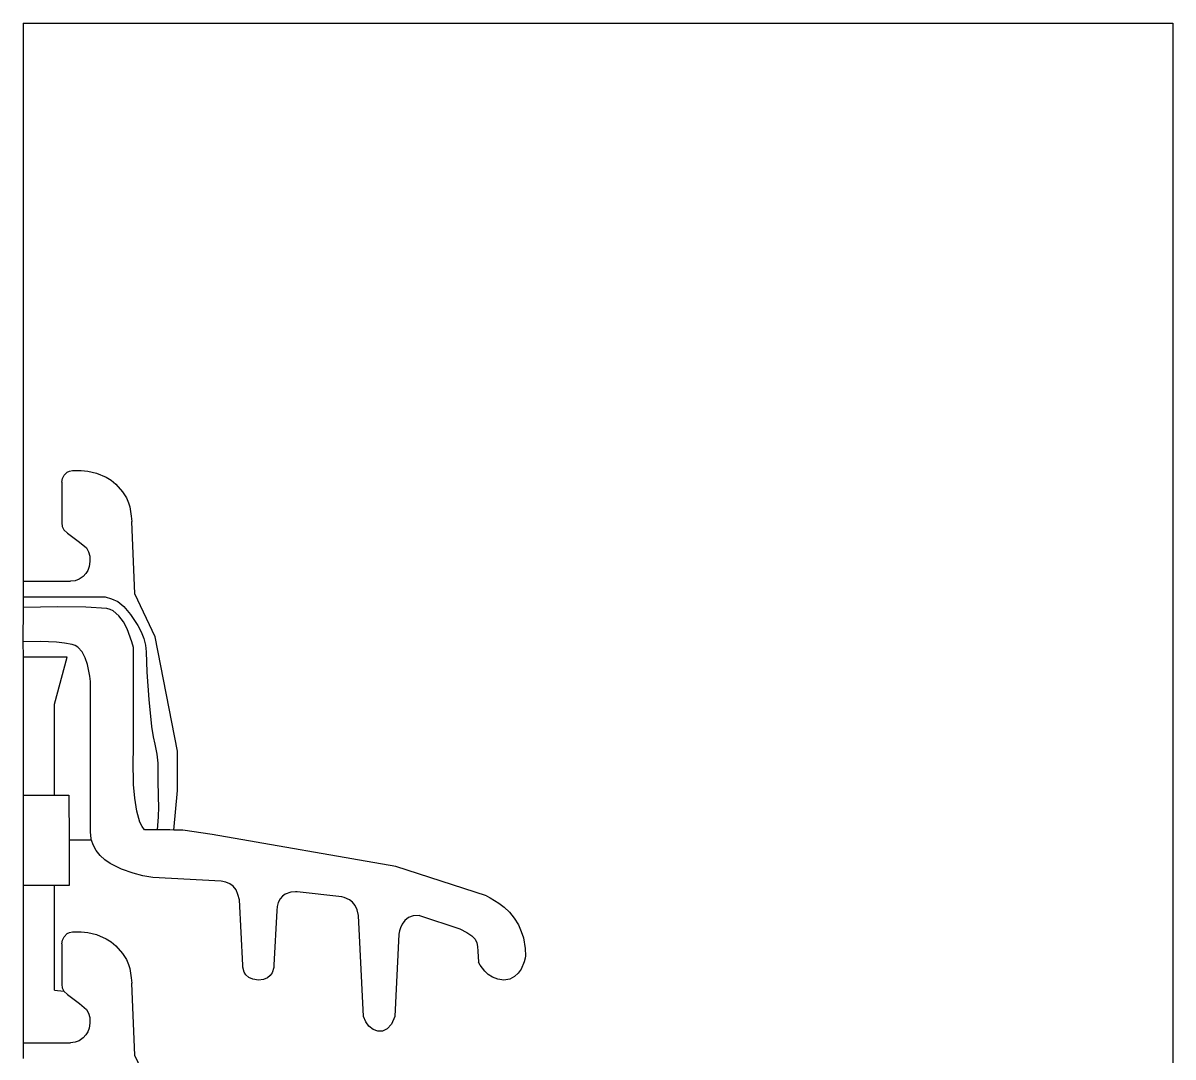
# Model space of a CAD drawing. Extents: x 0 to 292, y 0 to 607.
# Drawn here: x 0.3 to 292, y 344.8 to 607.1 of the extents above; entities that cross this region are included whole.
import ezdxf

# ---------------------------------------------------------------- set-up
doc = ezdxf.new("R2010")
doc.units = 0
for name, color, linetype in [('default', 7, 'CONTINUOUS'), ('layer16', 7, 'CONTINUOUS'), ('layer238', 7, 'CONTINUOUS'), ('layer239', 7, 'CONTINUOUS'), ('layer240', 7, 'CONTINUOUS')]:
    doc.layers.add(name, color=color, linetype=linetype)

msp = doc.modelspace()

# ---------------------------------------------------------------- linework, layer by layer
at = {"layer": 'default'}
for p, q in [((0.264587, 607.123), (292.036, 607.123)), ((292.036, 607.123), (292.036, 0.264681)), ((10.7274, 492.387), (11.5041, 493.206)), ((11.5041, 493.206), (12.0413, 493.474)), ((12.0413, 493.474), (12.8005, 493.632)), ((12.8005, 493.632), (15.0121, 493.639)), ((15.0121, 493.639), (16.6907, 493.458)), ((16.6907, 493.458), (18.8793, 492.956)), ((10.075, 490.642), (10.2976, 491.552)), ((10.075, 490.642), (10.075, 480.342)), ((10.2976, 491.552), (10.7274, 492.387)), ((18.8793, 492.956), (21.3376, 491.911)), ((21.3376, 491.911), (22.5929, 491.114)), ((22.5929, 491.114), (23.8256, 490.099)), ((23.8256, 490.099), (25.5241, 488.184)), ((25.5241, 488.184), (26.5232, 486.646)), ((26.5232, 486.646), (27.0493, 485.4)), ((27.0493, 485.4), (27.3289, 484.363)), ((27.3289, 484.363), (27.7136, 482.015)), ((27.7136, 482.015), (27.8665, 480.627)), ((10.075, 480.342), (10.1932, 479.433)), ((10.1932, 479.433), (10.6223, 478.585)), ((10.6223, 478.585), (11.5483, 477.733)), ((28.6305, 462.293), (27.8665, 480.627)), ((11.5483, 477.733), (14.5847, 475.446)), ((14.5847, 475.446), (16.3841, 473.95)), ((16.3841, 473.95), (16.8819, 472.994)), ((16.8819, 472.994), (17.1845, 471.907)), ((17.2388, 470.509), (17.0422, 469.212)), ((17.1845, 471.907), (17.2388, 470.509)), ((16.2298, 467.5), (15.5584, 466.744)), ((16.7151, 468.266), (16.2298, 467.5)), ((17.0422, 469.212), (16.7151, 468.266)), ((0.264587, 465.496), (12.2905, 465.496)), ((13.4756, 465.652), (12.2905, 465.496)), ((14.5429, 466.023), (13.4756, 465.652)), ((15.5584, 466.744), (14.5429, 466.023)), ((0.264587, 461.532), (21.1139, 461.532)), ((21.1139, 461.532), (22.7555, 461.085)), ((22.7555, 461.085), (24.2916, 460.345)), ((33.8345, 451.374), (28.6305, 462.293)), ((24.2916, 460.345), (25.8461, 459.097)), ((25.8461, 459.097), (27.5508, 457.074)), ((27.5508, 457.074), (29.4175, 454.286)), ((29.4175, 454.286), (30.2477, 452.694)), ((30.2477, 452.694), (30.9219, 451.02)), ((30.9219, 451.02), (31.3745, 449.299)), ((39.4839, 422.439), (33.8345, 451.374)), ((31.3745, 449.299), (31.5399, 447.567)), ((31.5399, 447.567), (31.7247, 442.468)), ((31.7247, 442.468), (32.2106, 435.471)), ((32.2106, 435.471), (32.895, 428.68)), ((32.895, 428.68), (33.2795, 426.018)), ((33.2795, 426.018), (33.6752, 424.196)), ((33.6752, 424.196), (34.2469, 421.685)), ((34.2469, 421.685), (34.4699, 419.379)), ((39.4839, 412.424), (39.4839, 422.439)), ((34.4699, 419.379), (34.4423, 415.188)), ((34.4423, 415.188), (34.5575, 410.722)), ((38.5074, 402.38), (39.4839, 412.424)), ((34.5575, 410.722), (34.608, 408.26)), ((34.5321, 405.751), (34.3061, 402.408)), ((34.608, 408.26), (34.5321, 405.751)), ((37.5046, 402.408), (34.3061, 402.408)), ((38.5074, 402.38), (37.5046, 402.408)), ((8.28683, 361.812), (10.6223, 361.496))]:
    msp.add_line(p, q, dxfattribs=at)
at = {"layer": 'layer16'}
for p, q in [((0.264587, 607.123), (0.264587, 465.496)), ((0.264587, 465.496), (0.264587, 461.532)), ((0.264587, 461.532), (0.26461, 458.866)), ((0.26461, 458.866), (0.26454, 450.12)), ((0.26454, 450.12), (0.264587, 446.229)), ((0.264587, 446.229), (0.264587, 411.242)), ((0.264587, 411.242), (0.264587, 388.337)), ((0.264587, 388.337), (0.264587, 348.407)), ((0.264587, 348.407), (0.264587, 344.443))]:
    msp.add_line(p, q, dxfattribs=at)
at = {"layer": 'layer238'}
msp.add_line((33.8345, 334.285), (28.6305, 345.204), dxfattribs=at)
at = {"layer": 'layer239'}
msp.add_line((28.6305, 345.204), (27.8665, 363.538), dxfattribs=at)
at = {"layer": 'layer240'}
msp.add_line((10.075, 373.553), (10.075, 363.253), dxfattribs=at)
at = {"layer": 'layer347'}
msp.add_line((0.264587, 348.407), (12.2905, 348.407), dxfattribs=at)
at = {"layer": 'layer348'}
msp.add_line((23.8256, 373.01), (25.5241, 371.095), dxfattribs=at)
at = {"layer": 'layer349'}
msp.add_line((25.5241, 371.095), (26.5232, 369.557), dxfattribs=at)
at = {"layer": 'layer350'}
msp.add_line((26.5232, 369.557), (27.0493, 368.311), dxfattribs=at)
at = {"layer": 'layer351'}
msp.add_line((27.0493, 368.311), (27.3289, 367.274), dxfattribs=at)
at = {"layer": 'layer352'}
msp.add_line((27.3289, 367.274), (27.7136, 364.926), dxfattribs=at)
at = {"layer": 'layer353'}
msp.add_line((27.7136, 364.926), (27.8665, 363.538), dxfattribs=at)
at = {"layer": 'layer354'}
msp.add_line((10.075, 373.553), (10.2976, 374.463), dxfattribs=at)
at = {"layer": 'layer355'}
msp.add_line((10.2976, 374.463), (10.7274, 375.298), dxfattribs=at)
at = {"layer": 'layer356'}
msp.add_line((10.7274, 375.298), (11.5041, 376.117), dxfattribs=at)
at = {"layer": 'layer357'}
msp.add_line((11.5041, 376.117), (12.0413, 376.385), dxfattribs=at)
at = {"layer": 'layer358'}
msp.add_line((12.0413, 376.385), (12.8005, 376.543), dxfattribs=at)
at = {"layer": 'layer359'}
msp.add_line((12.8005, 376.543), (15.0121, 376.55), dxfattribs=at)
at = {"layer": 'layer360'}
msp.add_line((15.0121, 376.55), (16.6907, 376.369), dxfattribs=at)
at = {"layer": 'layer361'}
msp.add_line((16.6907, 376.369), (18.8793, 375.867), dxfattribs=at)
at = {"layer": 'layer362'}
msp.add_line((18.8793, 375.867), (21.3376, 374.822), dxfattribs=at)
at = {"layer": 'layer363'}
msp.add_line((21.3376, 374.822), (22.5929, 374.025), dxfattribs=at)
at = {"layer": 'layer364'}
msp.add_line((22.5929, 374.025), (23.8256, 373.01), dxfattribs=at)
at = {"layer": 'layer365'}
msp.add_line((10.075, 363.253), (10.1932, 362.344), dxfattribs=at)
at = {"layer": 'layer366'}
msp.add_line((10.1932, 362.344), (10.6223, 361.496), dxfattribs=at)
at = {"layer": 'layer367'}
msp.add_line((10.6223, 361.496), (11.5483, 360.644), dxfattribs=at)
at = {"layer": 'layer368'}
msp.add_line((11.5483, 360.644), (14.5847, 358.357), dxfattribs=at)
at = {"layer": 'layer369'}
msp.add_line((14.5847, 358.357), (16.3841, 356.861), dxfattribs=at)
at = {"layer": 'layer370'}
msp.add_line((16.3841, 356.861), (16.8819, 355.905), dxfattribs=at)
at = {"layer": 'layer371'}
msp.add_line((16.8819, 355.905), (17.1845, 354.818), dxfattribs=at)
at = {"layer": 'layer372'}
msp.add_line((17.1845, 354.818), (17.2388, 353.42), dxfattribs=at)
at = {"layer": 'layer373'}
msp.add_line((17.2388, 353.42), (17.0422, 352.123), dxfattribs=at)
at = {"layer": 'layer374'}
msp.add_line((17.0422, 352.123), (16.7151, 351.177), dxfattribs=at)
at = {"layer": 'layer375'}
msp.add_line((16.7151, 351.177), (16.2298, 350.411), dxfattribs=at)
at = {"layer": 'layer376'}
msp.add_line((16.2298, 350.411), (15.5584, 349.655), dxfattribs=at)
at = {"layer": 'layer377'}
msp.add_line((15.5584, 349.655), (14.5429, 348.934), dxfattribs=at)
at = {"layer": 'layer378'}
msp.add_line((14.5429, 348.934), (13.4756, 348.563), dxfattribs=at)
at = {"layer": 'layer379'}
msp.add_line((13.4756, 348.563), (12.2905, 348.407), dxfattribs=at)
at = {"layer": 'layer456'}
msp.add_line((117.859, 385.705), (94.8866, 393.169), dxfattribs=at)
at = {"layer": 'layer457'}
msp.add_line((94.8866, 393.169), (48.2334, 401.246), dxfattribs=at)
at = {"layer": 'layer458'}
msp.add_line((48.2334, 401.246), (40.7997, 402.351), dxfattribs=at)
at = {"layer": 'layer459'}
msp.add_line((100.854, 380.749), (111.077, 377.376), dxfattribs=at)
at = {"layer": 'layer460'}
msp.add_line((95.6587, 376.009), (94.5788, 355.124), dxfattribs=at)
at = {"layer": 'layer461'}
msp.add_line((86.684, 355.124), (85.3572, 380.737), dxfattribs=at)
at = {"layer": 'layer462'}
msp.add_line((81.1848, 385.42), (69.8486, 386.753), dxfattribs=at)
at = {"layer": 'layer463'}
msp.add_line((64.6641, 382.025), (63.9443, 368.147), dxfattribs=at)
at = {"layer": 'layer464'}
msp.add_line((56.0383, 368.147), (55.1836, 384.725), dxfattribs=at)
at = {"layer": 'layer465'}
msp.add_line((50.5051, 389.465), (33.1747, 390.376), dxfattribs=at)
at = {"layer": 'layer466'}
msp.add_line((94.5788, 355.124), (93.7196, 353.193), dxfattribs=at)
at = {"layer": 'layer467'}
msp.add_line((93.7196, 353.193), (92.6578, 351.981), dxfattribs=at)
at = {"layer": 'layer468'}
msp.add_line((92.6578, 351.981), (91.4764, 351.405), dxfattribs=at)
at = {"layer": 'layer469'}
msp.add_line((91.4764, 351.405), (90.2585, 351.382), dxfattribs=at)
at = {"layer": 'layer470'}
msp.add_line((90.2585, 351.382), (89.0873, 351.826), dxfattribs=at)
at = {"layer": 'layer471'}
msp.add_line((89.0873, 351.826), (88.0457, 352.654), dxfattribs=at)
at = {"layer": 'layer472'}
msp.add_line((88.0457, 352.654), (87.2169, 353.781), dxfattribs=at)
at = {"layer": 'layer473'}
msp.add_line((87.2169, 353.781), (86.684, 355.124), dxfattribs=at)
at = {"layer": 'layer474'}
msp.add_line((100.854, 380.749), (99.2631, 380.671), dxfattribs=at)
at = {"layer": 'layer475'}
msp.add_line((99.2631, 380.671), (98.0327, 380.193), dxfattribs=at)
at = {"layer": 'layer476'}
msp.add_line((98.0327, 380.193), (97.1169, 379.441), dxfattribs=at)
at = {"layer": 'layer477'}
msp.add_line((97.1169, 379.441), (96.4701, 378.543), dxfattribs=at)
at = {"layer": 'layer478'}
msp.add_line((96.4701, 378.543), (96.0466, 377.624), dxfattribs=at)
at = {"layer": 'layer479'}
msp.add_line((96.0466, 377.624), (95.8006, 376.811), dxfattribs=at)
at = {"layer": 'layer480'}
msp.add_line((95.8006, 376.811), (95.6587, 376.009), dxfattribs=at)
at = {"layer": 'layer481'}
msp.add_line((85.3572, 380.737), (85.0539, 382.157), dxfattribs=at)
at = {"layer": 'layer482'}
msp.add_line((85.0539, 382.157), (84.5231, 383.26), dxfattribs=at)
at = {"layer": 'layer483'}
msp.add_line((84.5231, 383.26), (83.8472, 384.084), dxfattribs=at)
at = {"layer": 'layer484'}
msp.add_line((83.8472, 384.084), (83.109, 384.67), dxfattribs=at)
at = {"layer": 'layer485'}
msp.add_line((83.109, 384.67), (81.776, 385.285), dxfattribs=at)
at = {"layer": 'layer486'}
msp.add_line((81.776, 385.285), (81.1848, 385.42), dxfattribs=at)
at = {"layer": 'layer487'}
msp.add_line((40.7997, 402.351), (38.5074, 402.38), dxfattribs=at)
at = {"layer": 'layer488'}
msp.add_line((34.3061, 402.408), (31.1081, 402.408), dxfattribs=at)
at = {"layer": 'layer489'}
msp.add_line((117.859, 385.705), (118.791, 385.232), dxfattribs=at)
at = {"layer": 'layer490'}
msp.add_line((118.791, 385.232), (121.019, 383.835), dxfattribs=at)
at = {"layer": 'layer491'}
msp.add_line((121.019, 383.835), (122.352, 382.799), dxfattribs=at)
at = {"layer": 'layer492'}
msp.add_line((122.352, 382.799), (123.688, 381.544), dxfattribs=at)
at = {"layer": 'layer493'}
msp.add_line((123.688, 381.544), (124.921, 380.074), dxfattribs=at)
at = {"layer": 'layer494'}
msp.add_line((124.921, 380.074), (125.944, 378.391), dxfattribs=at)
at = {"layer": 'layer495'}
msp.add_line((125.944, 378.391), (126.695, 376.656), dxfattribs=at)
at = {"layer": 'layer496'}
msp.add_line((126.695, 376.656), (127.21, 375.047), dxfattribs=at)
at = {"layer": 'layer497'}
msp.add_line((127.21, 375.047), (127.699, 372.337), dxfattribs=at)
at = {"layer": 'layer498'}
msp.add_line((127.699, 372.337), (127.747, 370.52), dxfattribs=at)
at = {"layer": 'layer499'}
msp.add_line((127.747, 370.52), (127.688, 369.856), dxfattribs=at)
at = {"layer": 'layer500'}
msp.add_line((111.077, 377.376), (112.906, 376.43), dxfattribs=at)
at = {"layer": 'layer501'}
msp.add_line((112.906, 376.43), (114.161, 375.55), dxfattribs=at)
at = {"layer": 'layer502'}
msp.add_line((114.161, 375.55), (114.952, 374.688), dxfattribs=at)
at = {"layer": 'layer503'}
msp.add_line((114.952, 374.688), (115.391, 373.792), dxfattribs=at)
at = {"layer": 'layer504'}
msp.add_line((115.391, 373.792), (115.588, 372.812), dxfattribs=at)
at = {"layer": 'layer505'}
msp.add_line((115.588, 372.812), (115.656, 371.697), dxfattribs=at)
at = {"layer": 'layer506'}
msp.add_line((115.656, 371.697), (115.845, 368.859), dxfattribs=at)
at = {"layer": 'layer507'}
msp.add_line((127.688, 369.856), (127.459, 368.996), dxfattribs=at)
at = {"layer": 'layer508'}
msp.add_line((127.459, 368.996), (126.625, 367.104), dxfattribs=at)
at = {"layer": 'layer509'}
msp.add_line((126.625, 367.104), (125.913, 366.094), dxfattribs=at)
at = {"layer": 'layer510'}
msp.add_line((125.913, 366.094), (124.967, 365.213), dxfattribs=at)
at = {"layer": 'layer511'}
msp.add_line((124.967, 365.213), (123.761, 364.589), dxfattribs=at)
at = {"layer": 'layer512'}
msp.add_line((123.761, 364.589), (122.267, 364.353), dxfattribs=at)
at = {"layer": 'layer513'}
msp.add_line((122.267, 364.353), (120.73, 364.546), dxfattribs=at)
at = {"layer": 'layer514'}
msp.add_line((120.73, 364.546), (119.411, 365.057), dxfattribs=at)
at = {"layer": 'layer515'}
msp.add_line((119.411, 365.057), (118.305, 365.779), dxfattribs=at)
at = {"layer": 'layer516'}
msp.add_line((118.305, 365.779), (117.409, 366.606), dxfattribs=at)
at = {"layer": 'layer517'}
msp.add_line((117.409, 366.606), (116.231, 368.155), dxfattribs=at)
at = {"layer": 'layer518'}
msp.add_line((116.231, 368.155), (115.845, 368.859), dxfattribs=at)
at = {"layer": 'layer519'}
msp.add_line((63.9443, 368.147), (63.8793, 367.532), dxfattribs=at)
at = {"layer": 'layer520'}
msp.add_line((63.8793, 367.532), (63.4409, 366.191), dxfattribs=at)
at = {"layer": 'layer521'}
msp.add_line((63.4409, 366.191), (62.9678, 365.484), dxfattribs=at)
at = {"layer": 'layer522'}
msp.add_line((62.9678, 365.484), (62.2646, 364.879), dxfattribs=at)
at = {"layer": 'layer523'}
msp.add_line((62.2646, 364.879), (61.2858, 364.471), dxfattribs=at)
at = {"layer": 'layer524'}
msp.add_line((61.2858, 364.471), (59.9857, 364.353), dxfattribs=at)
at = {"layer": 'layer525'}
msp.add_line((59.9857, 364.353), (58.5577, 364.566), dxfattribs=at)
at = {"layer": 'layer526'}
msp.add_line((58.5577, 364.566), (57.5199, 365.02), dxfattribs=at)
at = {"layer": 'layer527'}
msp.add_line((57.5199, 365.02), (56.8106, 365.63), dxfattribs=at)
at = {"layer": 'layer528'}
msp.add_line((56.8106, 365.63), (56.3684, 366.316), dxfattribs=at)
at = {"layer": 'layer529'}
msp.add_line((56.3684, 366.316), (56.0388, 367.579), dxfattribs=at)
at = {"layer": 'layer530'}
msp.add_line((56.0388, 367.579), (56.0383, 368.147), dxfattribs=at)
at = {"layer": 'layer531'}
msp.add_line((69.8486, 386.753), (69.3654, 386.754), dxfattribs=at)
at = {"layer": 'layer532'}
msp.add_line((69.3654, 386.754), (68.1981, 386.608), dxfattribs=at)
at = {"layer": 'layer533'}
msp.add_line((68.1981, 386.608), (66.7702, 386.092), dxfattribs=at)
at = {"layer": 'layer534'}
msp.add_line((66.7702, 386.092), (66.0908, 385.626), dxfattribs=at)
at = {"layer": 'layer535'}
msp.add_line((66.0908, 385.626), (65.505, 384.982), dxfattribs=at)
at = {"layer": 'layer536'}
msp.add_line((65.505, 384.982), (64.9902, 383.976), dxfattribs=at)
at = {"layer": 'layer537'}
msp.add_line((64.9902, 383.976), (64.7438, 383.019), dxfattribs=at)
at = {"layer": 'layer538'}
msp.add_line((64.7438, 383.019), (64.6641, 382.025), dxfattribs=at)
at = {"layer": 'layer539'}
msp.add_line((55.1836, 384.725), (54.8085, 386.065), dxfattribs=at)
at = {"layer": 'layer540'}
msp.add_line((54.8085, 386.065), (54.31, 387.191), dxfattribs=at)
at = {"layer": 'layer541'}
msp.add_line((54.31, 387.191), (53.5922, 388.151), dxfattribs=at)
at = {"layer": 'layer542'}
msp.add_line((53.5922, 388.151), (52.7058, 388.726), dxfattribs=at)
at = {"layer": 'layer543'}
msp.add_line((52.7058, 388.726), (51.6896, 389.137), dxfattribs=at)
at = {"layer": 'layer544'}
msp.add_line((51.6896, 389.137), (50.5051, 389.465), dxfattribs=at)
at = {"layer": 'layer617'}
msp.add_line((31.1081, 402.408), (30.4712, 403.274), dxfattribs=at)
at = {"layer": 'layer618'}
msp.add_line((30.4712, 403.274), (29.9327, 404.388), dxfattribs=at)
at = {"layer": 'layer619'}
msp.add_line((29.9327, 404.388), (29.1193, 407.191), dxfattribs=at)
at = {"layer": 'layer620'}
msp.add_line((29.1193, 407.191), (28.6048, 410.483), dxfattribs=at)
at = {"layer": 'layer621'}
msp.add_line((28.6048, 410.483), (28.3257, 413.928), dxfattribs=at)
at = {"layer": 'layer622'}
msp.add_line((28.3257, 413.928), (28.2208, 419.936), dxfattribs=at)
at = {"layer": 'layer623'}
msp.add_line((28.2208, 419.936), (28.2984, 422.535), dxfattribs=at)
at = {"layer": 'layer624'}
msp.add_line((28.2984, 422.535), (28.2984, 448.717), dxfattribs=at)
at = {"layer": 'layer625'}
msp.add_line((28.2984, 448.717), (27.9042, 450.166), dxfattribs=at)
at = {"layer": 'layer626'}
msp.add_line((27.9042, 450.166), (26.6833, 453.405), dxfattribs=at)
at = {"layer": 'layer627'}
msp.add_line((26.6833, 453.405), (25.7449, 455.176), dxfattribs=at)
at = {"layer": 'layer628'}
msp.add_line((25.7449, 455.176), (24.5783, 456.77), dxfattribs=at)
at = {"layer": 'layer629'}
msp.add_line((24.5783, 456.77), (23.1763, 457.98), dxfattribs=at)
at = {"layer": 'layer630'}
msp.add_line((23.1763, 457.98), (22.3847, 458.375), dxfattribs=at)
at = {"layer": 'layer631'}
msp.add_line((22.3847, 458.375), (21.5316, 458.597), dxfattribs=at)
at = {"layer": 'layer632'}
msp.add_line((21.5316, 458.597), (16.2192, 458.923), dxfattribs=at)
at = {"layer": 'layer633'}
msp.add_line((16.2192, 458.923), (9.12976, 458.984), dxfattribs=at)
at = {"layer": 'layer634'}
msp.add_line((9.12976, 458.984), (0.26461, 458.866), dxfattribs=at)
at = {"layer": 'layer635'}
msp.add_line((33.1747, 390.376), (30.7054, 390.794), dxfattribs=at)
at = {"layer": 'layer636'}
msp.add_line((30.7054, 390.794), (28.1743, 391.43), dxfattribs=at)
at = {"layer": 'layer637'}
msp.add_line((28.1743, 391.43), (25.2728, 392.454), dxfattribs=at)
at = {"layer": 'layer638'}
msp.add_line((25.2728, 392.454), (22.3714, 393.94), dxfattribs=at)
at = {"layer": 'layer639'}
msp.add_line((22.3714, 393.94), (21.0364, 394.881), dxfattribs=at)
at = {"layer": 'layer640'}
msp.add_line((21.0364, 394.881), (19.8403, 395.966), dxfattribs=at)
at = {"layer": 'layer641'}
msp.add_line((19.8403, 395.966), (18.8294, 397.206), dxfattribs=at)
at = {"layer": 'layer642'}
msp.add_line((18.8294, 397.206), (18.0501, 398.608), dxfattribs=at)
at = {"layer": 'layer643'}
for p, q in [((17.6411, 399.79), (17.5485, 400.184)), ((18.0501, 398.608), (17.6411, 399.79))]:
    msp.add_line(p, q, dxfattribs=at)
at = {"layer": 'layer644'}
msp.add_line((17.5485, 400.184), (17.371, 401.942), dxfattribs=at)
at = {"layer": 'layer645'}
msp.add_line((17.371, 401.942), (17.371, 440.075), dxfattribs=at)
at = {"layer": 'layer646'}
msp.add_line((17.371, 440.075), (17.2455, 441.407), dxfattribs=at)
at = {"layer": 'layer647'}
msp.add_line((17.2455, 441.407), (16.6491, 444.412), dxfattribs=at)
at = {"layer": 'layer648'}
msp.add_line((16.6491, 444.412), (16.071, 446.077), dxfattribs=at)
at = {"layer": 'layer649'}
msp.add_line((16.071, 446.077), (15.2514, 447.603), dxfattribs=at)
at = {"layer": 'layer650'}
msp.add_line((15.2514, 447.603), (14.1489, 448.803), dxfattribs=at)
at = {"layer": 'layer651'}
msp.add_line((14.1489, 448.803), (13.4787, 449.223), dxfattribs=at)
at = {"layer": 'layer652'}
msp.add_line((13.4787, 449.223), (12.7223, 449.492), dxfattribs=at)
at = {"layer": 'layer653'}
msp.add_line((12.7223, 449.492), (10.7896, 449.843), dxfattribs=at)
at = {"layer": 'layer654'}
msp.add_line((10.7896, 449.843), (8.72241, 450.066), dxfattribs=at)
at = {"layer": 'layer655'}
msp.add_line((8.72241, 450.066), (4.66819, 450.229), dxfattribs=at)
at = {"layer": 'layer656'}
msp.add_line((4.66819, 450.229), (0.26454, 450.12), dxfattribs=at)
at = {"layer": 'layer657'}
msp.add_line((8.28688, 411.242), (8.28688, 434.293), dxfattribs=at)
at = {"layer": 'layer658'}
msp.add_line((8.28688, 434.293), (11.4437, 446.229), dxfattribs=at)
at = {"layer": 'layer659'}
msp.add_line((11.4437, 446.229), (0.264587, 446.229), dxfattribs=at)
at = {"layer": 'layer660'}
for p, q in [((11.94115, 399.79), (11.8755, 399.79)), ((17.6411, 399.79), (11.94115, 399.79))]:
    msp.add_line(p, q, dxfattribs=at)
at = {"layer": 'layer661'}
msp.add_line((8.28683, 361.812), (8.28683, 388.337), dxfattribs=at)
at = {"layer": 'layer662'}
for p, q in [((0.264587, 411.242), (8.28688, 411.242)), ((8.28688, 411.242), (11.8755, 411.242))]:
    msp.add_line(p, q, dxfattribs=at)
at = {"layer": 'layer663'}
for p, q in [((11.8755, 411.242), (11.94115, 399.79)), ((11.94115, 399.79), (12.0068, 388.338))]:
    msp.add_line(p, q, dxfattribs=at)
at = {"layer": 'layer664'}
for p, q in [((8.28683, 388.337), (0.264587, 388.337)), ((12.0068, 388.338), (8.28683, 388.337))]:
    msp.add_line(p, q, dxfattribs=at)

doc.saveas('drawing.dxf')
